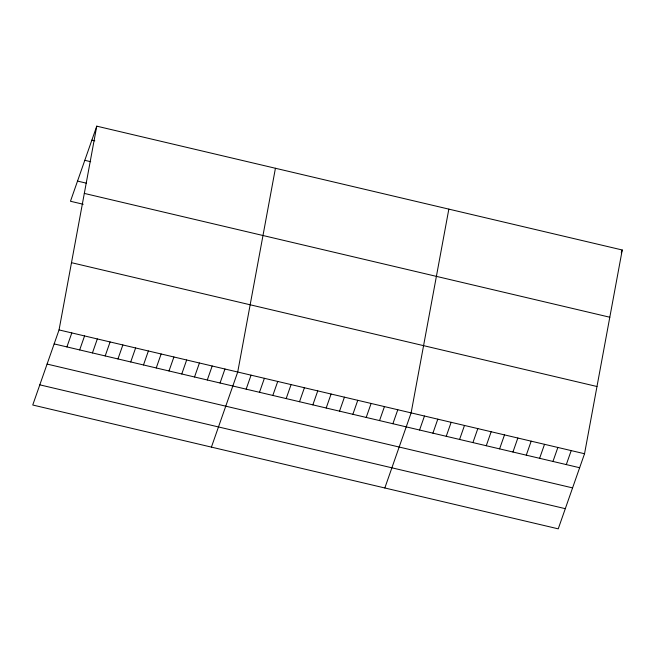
<?xml version="1.0" encoding="UTF-8"?>
<svg xmlns="http://www.w3.org/2000/svg" width="655" height="655" viewBox="0 0 655 655"><rect width="100%" height="100%" fill="white"/><g stroke="black" fill="none" stroke-linecap="round" stroke-linejoin="round"><path stroke-width="0.98" d="M59.048 329.923L96.76 126.161L622.25 249.989L584.538 453.743L558.24 528.839L32.75 405.011L59.048 329.923L584.538 453.743M275.427 168.261L237.716 372.024L211.418 447.111M448.839 209.125L411.127 412.887L384.829 487.975M96.76 126.161L70.462 201.257L83.226 204.262M66.908 346.913L71.813 332.928M79.673 349.917L84.569 335.933M92.437 352.93L97.333 338.946M105.193 355.935L110.097 341.951M117.957 358.94L122.853 344.956M130.722 361.953L135.618 347.961M143.486 364.958L148.382 350.974M156.242 367.963L161.138 353.978M169.006 370.967L173.903 356.983M181.771 373.98L186.667 359.996M194.527 376.985L199.431 363.001M207.291 379.99L212.187 366.006M220.055 383.003L224.952 369.011M246.157 389.152L251.053 375.168M259.495 392.296L264.391 378.312M272.832 395.44L277.736 381.456M286.178 398.584L291.074 384.591M299.515 401.72L304.411 387.735M312.853 404.864L317.749 390.879M326.19 408.008L331.086 394.023M339.536 411.152L344.432 397.167M352.873 414.296L357.769 400.311M366.21 417.44L371.107 403.455M379.548 420.584L384.444 406.599M392.894 423.728L397.79 409.743M419.568 430.016L424.465 416.031M432.906 433.16L437.802 419.167M446.243 436.296L451.148 422.311M459.589 439.44L464.485 425.455M472.926 442.583L477.822 428.599M486.264 445.727L491.16 431.743M499.601 448.871L504.506 434.887M512.947 452.016L517.843 438.031M526.284 455.159L531.18 441.175M539.622 458.303L544.518 444.319M621.267 252.781L622.25 249.989M552.959 461.447L557.864 447.463M566.305 464.592L571.201 450.607M91.856 140.145L94.803 140.841M84.798 160.311L90.685 161.703M77.519 181.091L86.354 183.171M84.315 193.405L609.805 317.225M71.493 262.68L596.983 386.507M54.152 343.908L579.642 467.735M47.086 364.074L572.576 487.893M39.808 384.845L565.306 508.673"/></g></svg>
